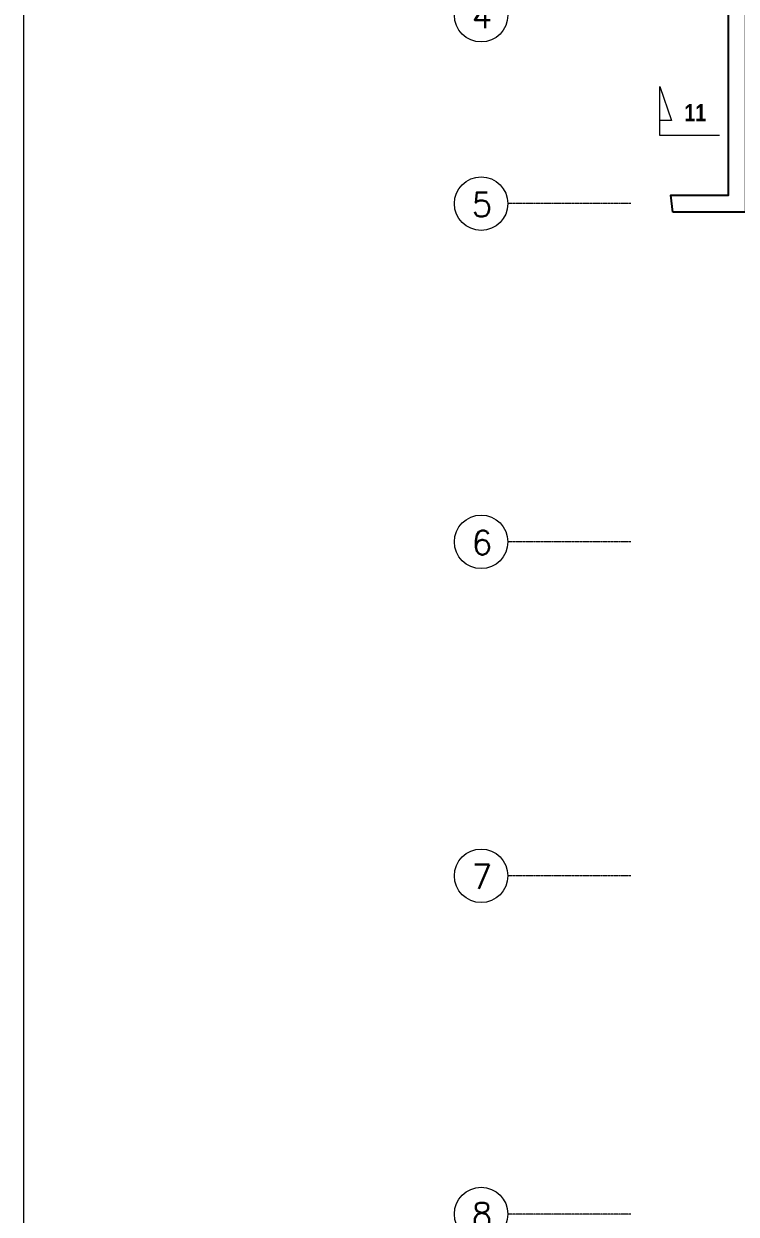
# Model space of a CAD drawing. Header units: millimetres. Extents: x 372 to 37729, y 179 to 80599.
# Drawn here: x 372 to 8692, y 52089 to 65991 of the extents above; entities that cross this region are included whole.
import ezdxf

# ---------------------------------------------------------------- set-up
doc = ezdxf.new("R2010")
doc.units = ezdxf.units.MM
doc.linetypes.add('ACAD_ISO04W100', pattern=[30, 24, -3, 0, -3])
doc.layers.add('00_LA-DLINES', color=3, linetype='Continuous')
doc.layers.add('TEXT', color=7, linetype='Continuous')
for name, color, linetype, lineweight in [('A-ANNO-DIMS', 8, 'Continuous', 15), ('A-ANNO-GRID-LINE', 8, 'ACAD_ISO04W100', 20), ('A-ANNO-GRID-TEXT', 13, 'Continuous', 15), ('section symb', 5, 'Continuous', 0), ('STR-Stair', 1, 'Continuous', 13)]:
    doc.layers.add(name, color=color, linetype=linetype, lineweight=lineweight)
doc.styles.add('ROMANS', font='romans.shx')
doc.styles.add('SD', font='ARIALNB.TTF')

# ---------------------------------------------------------------- blocks, each defined once
blk = doc.blocks.new('plinth beam layout')
at = {"layer": 'section symb', "ltscale": 1000, "elevation": 0}
blk.add_lwpolyline([(-181731, -2192097), (-182429, -2192097), (-182429, -2191523), (-182290, -2191920), (-182429, -2191920)], dxfattribs=at)
at = {"layer": 'TEXT', "color": 4, "linetype": 'Continuous', "style": 'SD'}
blk.add_text('11', height=200, rotation=0.0105, dxfattribs=at).set_placement((-182141, -2191931, 0))
blk = doc.blocks.new('STRG')
at = {"layer": 'A-ANNO-DIMS', "linetype": 'ACAD_ISO04W100'}
for p, q in [((19340.3, -1602859.7, -0.1), (17903.9, -1602859.7, -0.1)), ((19340.3, -1606809.7, -0.3), (17903.9, -1606809.7, -0.3)), ((19340.3, -1610709.7, -0.1), (17903.9, -1610709.7, -0.1)), ((19340.3, -1614659.7, -0.1), (17903.9, -1614659.7, -0.1))]:
    blk.add_line(p, q, dxfattribs=at)
at = {"layer": 'A-ANNO-GRID-TEXT'}
for centre in [(17591.7, -1600659.7), (17591.7, -1602859.7), (17591.7, -1606809.7, -0.3), (17591.7, -1610709.7), (17591.7, -1614659.7)]:
    blk.add_circle(centre, 312.3, dxfattribs=at)
at = {"layer": 'A-ANNO-GRID-TEXT', "style": 'ROMANS'}
for s, p in [('4', (17480.3, -1600810.5, 0.3)), ('5', (17480.3, -1603010.5, 0.3)), ('6', (17480.3, -1606960.5)), ('7', (17480.3, -1610860.5, 0.3)), ('8', (17480.3, -1614810.5, 0.3))]:
    blk.add_text(s, height=282.2, dxfattribs=at).set_placement(p)

msp = doc.modelspace()

# ---------------------------------------------------------------- linework, layer by layer
at = {"layer": '00_LA-DLINES', "color": 4, "elevation": 5.5}
for points in [[(7254.2, 71870.6), (8801.8, 71870.6), (8801.8, 63790.6), (7950.9, 63790.6)], [(7950.9, 63790.6), (7929.2, 63990.6), (8601.8, 63990.6), (8601.8, 71670.6), (7254.2, 71670.6)]]:
    msp.add_lwpolyline(points, dxfattribs=at)
at = {"layer": 'STR-Stair', "linetype": 'ByBlock', "elevation": 0.1}
msp.add_lwpolyline([(372.1, 78772.5), (37728.9, 78772.5), (37728.9, 178.5), (372.1, 178.5)], close=True, dxfattribs=at)

# ---------------------------------------------------------------- block references
at = {"color": 1}
msp.add_blockref('plinth beam layout', (190227.2, 2256783.3), dxfattribs=at)
at = {"layer": 'A-ANNO-GRID-LINE'}
msp.add_blockref('STRG', (-11878.6, 1666750.3, 0), dxfattribs=at)

doc.saveas('drawing.dxf')
